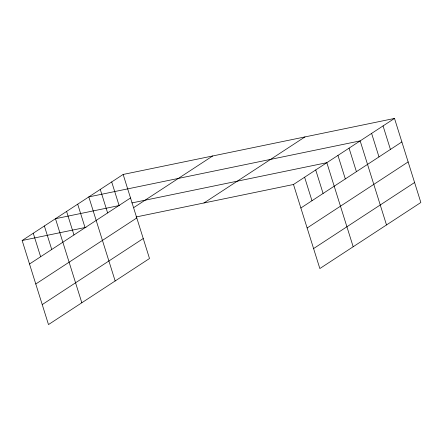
<?xml version="1.0" encoding="UTF-8"?>
<svg xmlns="http://www.w3.org/2000/svg" width="443" height="443" viewBox="0 0 443 443"><rect width="100%" height="100%" fill="white"/><g stroke="black" fill="none" stroke-linecap="round" stroke-linejoin="round"><path stroke-width="0.66" d="M123.154 174.453L149.501 258.513L48.492 324.569L22.15 240.505L123.154 174.453L394.508 118.431L420.85 202.495L319.846 268.547L293.499 184.487L394.508 118.431M29.52 264.011L130.524 197.96M133.919 207.485L212.701 155.964M35.778 283.996L136.787 217.945M42.235 304.585L143.239 238.533M203.957 202.972L304.961 136.92M300.869 207.994L401.873 141.943M307.132 227.979L408.136 161.928M313.583 248.567L414.587 182.516M119.35 205.519L55.48 218.709L81.828 302.768M131.859 202.938L326.834 162.686L353.176 246.751M22.15 240.505L86.02 227.32M136.079 216.981L293.499 184.487M383.057 125.917L390.427 149.429M371.611 133.404L378.981 156.916M386.506 224.955L360.165 140.891L88.81 196.908L115.158 280.973M349.056 148.156L356.421 171.668M337.943 155.421L345.313 178.933M315.721 169.951L323.091 193.464M304.612 177.217L311.977 200.729M111.708 181.94L119.073 205.447M100.262 189.421L107.627 212.933M77.702 204.173L85.073 227.685M66.594 211.438L73.959 234.951M44.372 225.974L51.737 249.481M33.258 233.239L40.629 256.746"/></g></svg>
